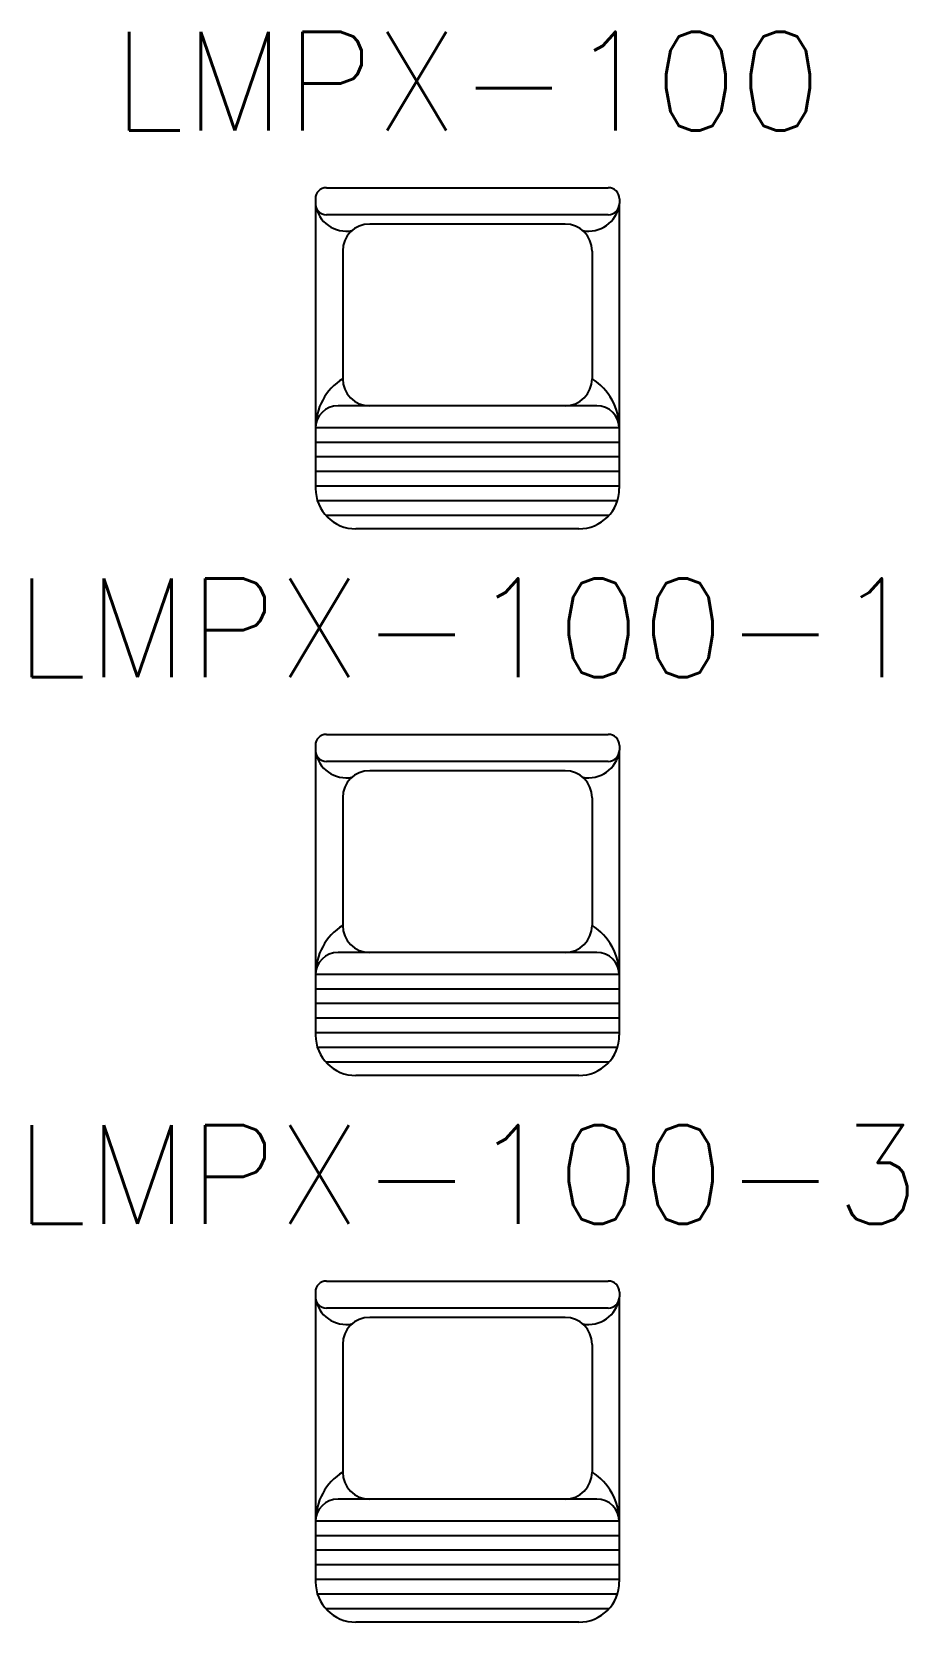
# Model space of a CAD drawing. Header units: inches. Extents: x -312 to 59, y -182 to 37.
# Drawn here: x -231.479 to -229.35, y 17.875 to 21.744 of the extents above; entities that cross this region are included whole.
import ezdxf

# ---------------------------------------------------------------- set-up
doc = ezdxf.new("R2010")
doc.units = ezdxf.units.IN
doc.header["$MEASUREMENT"] = 0
doc.set_wipeout_variables(frame=1)
doc.styles.add('ROMANS', font='ROMANS.shx')

# ---------------------------------------------------------------- blocks, each defined once
blk = doc.blocks.new('LMPX-100')
at = {"insert": (0, 0.6743), "char_height": 0.24, "width": 5.724, "attachment_point": 5, "style": 'ROMANS'}
blk.add_mtext('LMPX-100', dxfattribs=at)
blk.add_wipeout([(-0.415, 0.415), (0.415, 0.415), (0.415, -0.415), (-0.415, -0.415)])
for p, q in [((-0.3696, 0.388), (-0.3696, 0.3764)), ((-0.3426, 0.415), (0.3426, 0.415)), ((0.3696, 0.388), (0.3696, 0.3764)), ((-0.3694, 0.3731), (-0.3694, -0.3167)), ((0.3426, 0.3493), (-0.3426, 0.3493)), ((0.3694, 0.3731), (0.3694, -0.3167)), ((0.2376, 0.3267), (-0.2376, 0.3267)), ((-0.3032, 0.261), (-0.3032, -0.0499)), ((0.3032, 0.261), (0.3032, -0.0499)), ((0.3147, -0.1156), (-0.3147, -0.1156)), ((0.3694, -0.1691), (-0.3694, -0.1691)), ((0.3694, -0.2046), (-0.3694, -0.2046)), ((0.3694, -0.2401), (-0.3694, -0.2401)), ((0.3694, -0.2756), (-0.3694, -0.2756)), ((0.3694, -0.3111), (-0.3694, -0.3111)), ((0.3648, -0.3466), (-0.3648, -0.3466)), ((0.3445, -0.3821), (-0.3445, -0.3821)), ((0.2711, -0.415), (-0.2711, -0.415))]:
    blk.add_line(p, q)
for centre, radius, start, end in [((-0.3426, 0.388), 0.027, 90, 180), ((0.3426, 0.388), 0.027, 0, 90), ((-0.3426, 0.3764), 0.027, 180, 270), ((-0.2943, 0.3855), 0.0762, 189.3383, 280.3118), ((0.2943, 0.3855), 0.0762, 259.6882, 350.6617), ((0.3426, 0.3764), 0.027, 270, 0), ((-0.2376, 0.261), 0.0657, 90, 180), ((0.2376, 0.261), 0.0657, 0, 90), ((-0.2278, -0.1697), 0.1416, 122.1791, 180.2423), ((-0.2376, -0.0499), 0.0657, 180, 270), ((0.2376, -0.0499), 0.0657, 270, 0), ((0.2278, -0.1697), 0.1416, 359.7577, 57.8209), ((-0.3147, -0.1703), 0.0548, 90, 180), ((0.3147, -0.1703), 0.0548, 0, 90), ((-0.2711, -0.3167), 0.0983, 180, 270), ((0.2711, -0.3167), 0.0983, 270, 0)]:
    blk.add_arc(centre, radius, start, end)
blk = doc.blocks.new('LMPX-100-1')
at = {"insert": (0, 0.6743), "char_height": 0.24, "width": 5.724, "attachment_point": 5, "style": 'ROMANS'}
blk.add_mtext('LMPX-100-1', dxfattribs=at)
blk.add_wipeout([(-0.415, 0.415), (0.415, 0.415), (0.415, -0.415), (-0.415, -0.415)])
for p, q in [((-0.3696, 0.388), (-0.3696, 0.3764)), ((-0.3426, 0.415), (0.3426, 0.415)), ((0.3696, 0.388), (0.3696, 0.3764)), ((-0.3694, 0.3731), (-0.3694, -0.3167)), ((0.3426, 0.3493), (-0.3426, 0.3493)), ((0.3694, 0.3731), (0.3694, -0.3167)), ((0.2376, 0.3267), (-0.2376, 0.3267)), ((-0.3032, 0.261), (-0.3032, -0.0499)), ((0.3032, 0.261), (0.3032, -0.0499)), ((0.3147, -0.1156), (-0.3147, -0.1156)), ((0.3694, -0.1691), (-0.3694, -0.1691)), ((0.3694, -0.2046), (-0.3694, -0.2046)), ((0.3694, -0.2401), (-0.3694, -0.2401)), ((0.3694, -0.2756), (-0.3694, -0.2756)), ((0.3694, -0.3111), (-0.3694, -0.3111)), ((0.3648, -0.3466), (-0.3648, -0.3466)), ((0.3445, -0.3821), (-0.3445, -0.3821)), ((0.2711, -0.415), (-0.2711, -0.415))]:
    blk.add_line(p, q)
for centre, radius, start, end in [((-0.3426, 0.388), 0.027, 90, 180), ((0.3426, 0.388), 0.027, 0, 90), ((-0.3426, 0.3764), 0.027, 180, 270), ((-0.2943, 0.3855), 0.0762, 189.3383, 280.3118), ((0.2943, 0.3855), 0.0762, 259.6882, 350.6617), ((0.3426, 0.3764), 0.027, 270, 0), ((-0.2376, 0.261), 0.0657, 90, 180), ((0.2376, 0.261), 0.0657, 0, 90), ((-0.2278, -0.1697), 0.1416, 122.1791, 180.2423), ((-0.2376, -0.0499), 0.0657, 180, 270), ((0.2376, -0.0499), 0.0657, 270, 0), ((0.2278, -0.1697), 0.1416, 359.7577, 57.8209), ((-0.3147, -0.1703), 0.0548, 90, 180), ((0.3147, -0.1703), 0.0548, 0, 90), ((-0.2711, -0.3167), 0.0983, 180, 270), ((0.2711, -0.3167), 0.0983, 270, 0)]:
    blk.add_arc(centre, radius, start, end)
blk = doc.blocks.new('LMPX-100-3')
at = {"insert": (0, 0.6743), "char_height": 0.24, "width": 5.724, "attachment_point": 5, "style": 'ROMANS'}
blk.add_mtext('LMPX-100-3', dxfattribs=at)
blk.add_wipeout([(-0.415, 0.415), (0.415, 0.415), (0.415, -0.415), (-0.415, -0.415)])
for p, q in [((-0.3696, 0.388), (-0.3696, 0.3764)), ((-0.3426, 0.415), (0.3426, 0.415)), ((0.3696, 0.388), (0.3696, 0.3764)), ((-0.3694, 0.3731), (-0.3694, -0.3167)), ((0.3426, 0.3493), (-0.3426, 0.3493)), ((0.3694, 0.3731), (0.3694, -0.3167)), ((0.2376, 0.3267), (-0.2376, 0.3267)), ((-0.3032, 0.261), (-0.3032, -0.0499)), ((0.3032, 0.261), (0.3032, -0.0499)), ((0.3147, -0.1156), (-0.3147, -0.1156)), ((0.3694, -0.1691), (-0.3694, -0.1691)), ((0.3694, -0.2046), (-0.3694, -0.2046)), ((0.3694, -0.2401), (-0.3694, -0.2401)), ((0.3694, -0.2756), (-0.3694, -0.2756)), ((0.3694, -0.3111), (-0.3694, -0.3111)), ((0.3648, -0.3466), (-0.3648, -0.3466)), ((0.3445, -0.3821), (-0.3445, -0.3821)), ((0.2711, -0.415), (-0.2711, -0.415))]:
    blk.add_line(p, q)
for centre, radius, start, end in [((-0.3426, 0.388), 0.027, 90, 180), ((0.3426, 0.388), 0.027, 0, 90), ((-0.3426, 0.3764), 0.027, 180, 270), ((-0.2943, 0.3855), 0.0762, 189.3383, 280.3118), ((0.2943, 0.3855), 0.0762, 259.6882, 350.6617), ((0.3426, 0.3764), 0.027, 270, 0), ((-0.2376, 0.261), 0.0657, 90, 180), ((0.2376, 0.261), 0.0657, 0, 90), ((-0.2278, -0.1697), 0.1416, 122.1791, 180.2423), ((-0.2376, -0.0499), 0.0657, 180, 270), ((0.2376, -0.0499), 0.0657, 270, 0), ((0.2278, -0.1697), 0.1416, 359.7577, 57.8209), ((-0.3147, -0.1703), 0.0548, 90, 180), ((0.3147, -0.1703), 0.0548, 0, 90), ((-0.2711, -0.3167), 0.0983, 180, 270), ((0.2711, -0.3167), 0.0983, 270, 0)]:
    blk.add_arc(centre, radius, start, end)

msp = doc.modelspace()

# ---------------------------------------------------------------- block references
for name, p in [('LMPX-100', (-230.41991, 20.94986)), ('LMPX-100-1', (-230.41991, 19.61986)), ('LMPX-100-3', (-230.41991, 18.28986))]:
    msp.add_blockref(name, p)

doc.saveas('drawing.dxf')
